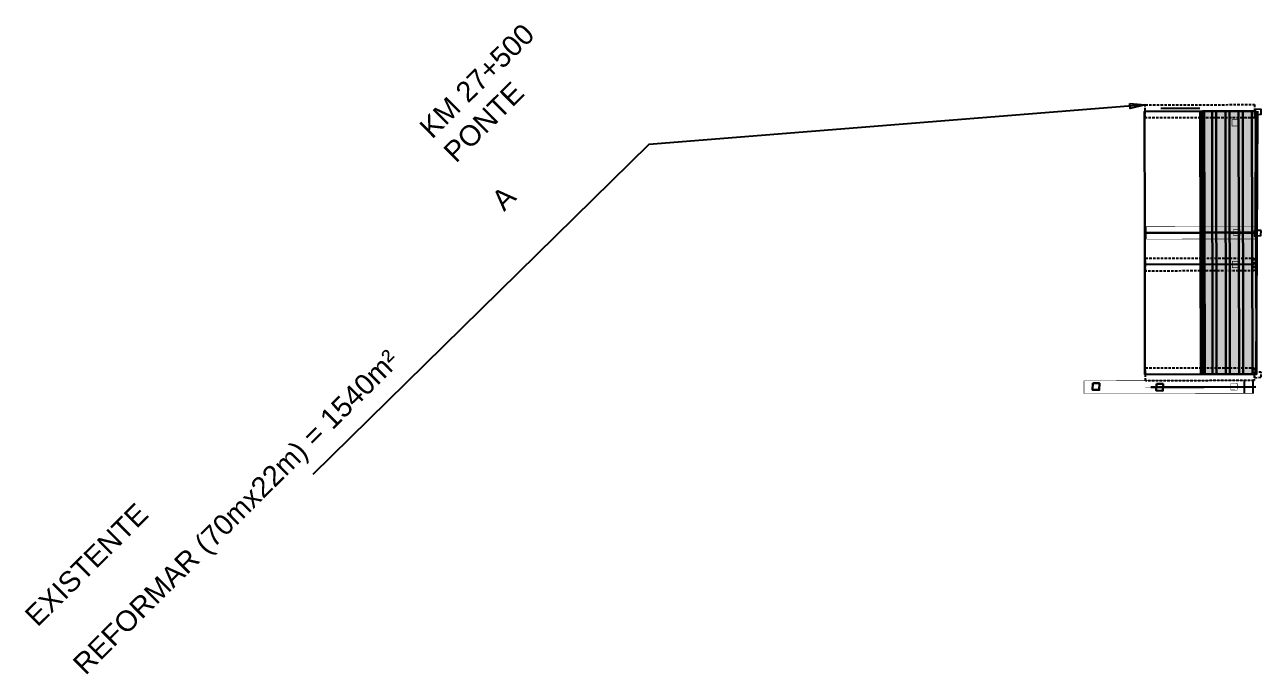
# Model space of a CAD drawing. Header units: metres. Extents: x 288915 to 323983, y 7382661 to 7464883.
# Drawn here: x 320358 to 320600.1, y 7414549 to 7414676.3 of the extents above; entities that cross this region are included whole.
import ezdxf

# ---------------------------------------------------------------- set-up
doc = ezdxf.new("R2010")
doc.units = ezdxf.units.M
doc.linetypes.add('CONTINUO', pattern=[0])
doc.linetypes.add('DASHED', pattern=[0.75, 0.5, -0.25])
doc.layers.get('0').update_dxf_attribs({"color": 255})
for name, color, linetype, lineweight in [('_LAJE A CONSTRUIR 1 FASE', 254, 'Continuous', 30), ('_PILARES RELOCADOS', 7, 'Continuous', 30), ('_VIGAS PROJETO 1 FASE', 2, 'Continuous', 30)]:
    doc.layers.add(name, color=color, linetype=linetype, lineweight=lineweight)
for name, color, linetype in [('_PILARES EXISTENTES', 255, 'DASHED'), ('_VIADUTO A CONSTRUIR', 130, 'Continuous'), ('U-HZ-TEXTO-OAE', 2, 'Continuous')]:
    doc.layers.add(name, color=color, linetype=linetype)
doc.styles.add('ARIAL', font='arial.ttf')
doc.styles.add('DIM', font='arial.ttf', dxfattribs={"width": 0.8})
doc.dimstyles.new('U-1_2000', dxfattribs={"dimscale": 2, "dimtxt": 1.5, "dimasz": 0.75, "dimexe": 0.75, "dimexo": 0.75, "dimgap": 0.25, "dimtad": 1, "dimzin": 4, "dimtxsty": 'DIM', "dimblk": 'ARCHTICK', "dimcen": 0.7, "dimdle": 0.75, "dimclrd": 256, "dimclre": 256, "dimclrt": 256, "dimaunit": 1, "dimadec": 3, "dimazin": 2, "dimtfac": 1, "dimtofl": 0, "dimtmove": 0, "dimatfit": 3, "dimldrblk": 'CLOSEDBLANK', "dimfxl": 0, "dimtolj": 1, "dimtzin": 0, "dimlwd": -1, "dimlwe": -1, "dimarcsym": 0})

# ---------------------------------------------------------------- blocks, each defined once
blk = doc.blocks.new('A$C1FD7586A')
at = {"layer": '_LAJE A CONSTRUIR 1 FASE'}
h = blk.add_hatch(color=254, dxfattribs=at)
h.dxf.hatch_style = 1
h.paths.add_polyline_path([(292.5555841891328, 500.7186201009899), (292.5133311220561, 524.4894893346354), (303.0133145344444, 524.5081532085314), (303.0555676014628, 500.7372839748859)])
h = blk.add_hatch(color=254, dxfattribs=at)
h.dxf.hatch_style = 1
h.paths.add_polyline_path([(292.6049130093888, 472.9670503968373), (292.5555841891328, 500.7186201009899), (303.0557969725924, 500.6082436181605), (303.1048964217189, 472.9857142707333)])
for points in [[(281.253036486276, 500.6980217490345), (281.2107834189665, 524.46889098268), (292.8990708573838, 524.4896670849994), (292.9413239244022, 500.7187978513539), (281.253036486276, 500.6980217490345)], [(292.5555841891328, 500.7186201009899), (292.5133311220561, 524.4894893346354), (303.0133145344444, 524.5081532085314), (303.0555676014628, 500.7372839748859), (292.5555841891328, 500.7186201009899)], [(292.5555841891328, 500.7186201009899), (292.5133311220561, 524.4894893346354), (303.0133145344444, 524.5081532085314), (303.0555676014628, 500.7372839748859), (292.5555841891328, 500.7186201009899)], [(281.2536600318854, 472.9452582653612), (281.253036486276, 500.6980217490345), (292.9415532955318, 500.5897574946284), (292.9906527446583, 472.9672281472012), (281.2536600318854, 472.9452582653612)], [(292.6049130093888, 472.9670503968373), (292.5555841891328, 500.7186201009899), (303.0557969725924, 500.6082436181605), (303.1048964217189, 472.9857142707333), (292.6049130093888, 472.9670503968373)], [(292.6049130093888, 472.9670503968373), (292.5555841891328, 500.7186201009899), (303.0557969725924, 500.6082436181605), (303.1048964217189, 472.9857142707333), (292.6049130093888, 472.9670503968373)]]:
    blk.add_lwpolyline(points, dxfattribs=at)
at = {"layer": '_PILARES EXISTENTES', "color": 20, "linetype": 'CONTINUO', "const_width": 0.1, "flags": 128}
for points in [[(281.3746820813394, 524.4696902232245), (302.6675880350522, 524.5075386743993)], [(281.3600640973309, 494.4470964791253), (302.6529700510437, 494.4849449303001)], [(281.3982806008426, 472.9471304444596), (302.6911865545553, 472.9849788956344)]]:
    blk.add_lwpolyline(points, dxfattribs=at)
for points in [[(298.3208695007488, 521.6156471939757), (298.3341197881964, 522.8508343361318), (299.6242104627891, 522.8430566657335), (299.6210781037225, 521.6233160458505)], [(298.3701983210049, 493.8640774898231), (298.3834486084525, 495.0992646319792), (299.6735392830451, 495.0914869615808), (299.6704069239786, 493.8717463416979)]]:
    blk.add_lwpolyline(points, close=True, dxfattribs=at)
at = {"layer": '_PILARES EXISTENTES', "color": 20, "linetype": 'DASHED'}
blk.add_lwpolyline([(281.3526859957492, 493.1844359692186), (281.3674421988544, 495.709756989032), (302.6661277897074, 495.7366522978991), (302.6398123123217, 493.2332375617698), (281.3526859957492, 493.1844359692186)], close=True, dxfattribs=at)
at = {"layer": '_PILARES EXISTENTES', "color": 20, "linetype": 'DASHED', "elevation": 731.9370247601422}
blk.add_lwpolyline([(281.3517565298243, 471.684380190447), (281.3665127329296, 474.2097012102604), (302.6651983237825, 474.2365965191275), (302.6388828463969, 471.7331817829981), (281.3517565298243, 471.684380190447)], close=True, dxfattribs=at)
at = {"layer": '_PILARES EXISTENTES', "color": 20, "linetype": 'CONTINUO', "const_width": 0.1, "elevation": 731.9370247601422, "flags": 128}
blk.add_lwpolyline([(281.3328191540204, 470.4436259642243), (302.6257251077332, 470.4814744153991)], dxfattribs=at)
at = {"layer": '_PILARES EXISTENTES', "color": 20, "linetype": 'DASHED'}
for points in [[(281.3368947536219, 523.1789646102116, 730.6576565270854), (281.3386940264609, 525.7749606436118, 730.6698281348307), (302.7201213065418, 525.7945784404874, 730.6895148369512), (302.6969443887356, 523.2087298762053, 730.647236895424)], [(304.0474535472458, 473.4052708204836, 732.5558704122102), (302.745588534337, 473.3527216175571, 732.1456403861092), (302.7398601946188, 472.2906914781779, 732.1290822268429), (304.0356672738562, 472.4139995668083, 732.5193665602178)]]:
    blk.add_polyline3d(points, close=True, dxfattribs=at)
at = {"layer": '_PILARES EXISTENTES', "color": 20, "linetype": 'CONTINUO'}
blk.add_polyline3d([(284.3844315916649, 525.1056901970878, 722.0830996549639), (292.0312444275478, 525.1270452756435, 0)], dxfattribs=at)
for points in [[(304.0238550277427, 524.9278305992484, 732.5558704122102), (302.7219900148339, 524.875281396322, 732.1456403861092), (302.7162616751157, 523.8132512569427, 732.1290822268429), (304.0120687543531, 523.9365593455732, 732.5193665602178)], [(303.9981247269898, 501.1568405246362, 732.5558704122102), (302.696259714081, 501.1042913217098, 732.1456403861092), (302.6905313743628, 500.0422611823305, 732.1290822268429), (303.9863384536002, 500.165569270961, 732.5193665602178)]]:
    blk.add_polyline3d(points, close=True, dxfattribs=at)
at = {"layer": '_PILARES RELOCADOS'}
for p, q in [((292.6134461436886, 524.560473904945), (292.4938558370923, 500.7893169922754)), ((303.0133145344444, 524.5081532085314), (302.893724227848, 500.7369962958619)), ((303.2772450294578, 524.5263240030035), (303.0179486130364, 472.9855597196147)), ((281.3600640973309, 494.4470964791253), (302.6739512130735, 494.5075193624943)), ((292.6049130093888, 472.9670503968373), (303.0179486130364, 472.9855597196147)), ((292.6049130093888, 472.9670503968373), (303.0179486130364, 472.9855597196147)), ((282.4252078855061, 470.44505979307, 731.9370247601422), (292.8382434891537, 470.4635691158473, 731.9370247601422)), ((292.5394515625667, 470.463545916602, 731.9370247601422), (302.9524871662143, 470.4820552393794, 731.9370247601422)), ((292.5394515625667, 470.463545916602, 731.9370247601422), (302.9524871662143, 470.4820552393794, 731.9370247601422))]:
    blk.add_line(p, q, dxfattribs=at)
at = {"layer": '_PILARES RELOCADOS', "linetype": 'CONTINUO', "const_width": 0.1, "flags": 128}
for points in [[(281.5934401725535, 499.4364873347804), (281.6081963756587, 501.9618083545938), (302.9068819665117, 501.9887036634609), (302.8805664891261, 499.4852889273316), (281.5934401725535, 499.4364873347804)], [(298.6109524978092, 500.1161288553849), (298.6242027852568, 501.351315997541), (299.9142934598494, 501.3435383271426), (299.9111611007829, 500.1237977072597)], [(298.0772926693899, 469.8763574613258), (298.0988625651808, 471.1600040467456), (299.3505300495308, 471.1397709045559), (299.3421543001896, 469.8616089737043)]]:
    blk.add_lwpolyline(points, close=True, dxfattribs=at)
blk.add_lwpolyline([(281.6008182741352, 500.6991478446871), (302.893724227848, 500.7369962958619)], dxfattribs=at)
at = {"layer": '_PILARES RELOCADOS', "linetype": 'CONTINUO', "const_width": 0.1, "elevation": 1454.042679365831, "flags": 128}
blk.add_lwpolyline([(269.3323305486701, 469.1832830235362), (269.3278807536699, 471.6866632355377), (302.5997368769604, 471.7330920388922), (302.5734213995747, 469.2296773027629)], close=True, dxfattribs=at)
at = {"layer": '_PILARES RELOCADOS', "linetype": 'CONTINUO'}
for points in [[(271.0393708252232, 471.2331768693402, 1454.020124415106), (271.0241064899601, 469.8998046815395, 1454.065234316555), (272.3345655003795, 469.8848026543856, 1454.065992729394), (272.3498298356426, 471.2181748421863, 1454.020124415106)], [(283.503557127784, 471.0954659702256, 1454.020124415106), (283.488292792521, 469.7620937824249, 1454.065234316555), (284.7987518029404, 469.747091755271, 1454.065992729394), (284.8140161382034, 471.0804639430717, 1454.020124415106)]]:
    blk.add_polyline3d(points, close=True, dxfattribs=at)
at = {"layer": '_VIADUTO A CONSTRUIR'}
for p, q in [((271.0393708252232, 471.2331768693402, 1454.020124415106), (271.0240803858615, 469.8998049814254, 1454.065234301408)), ((300.7870805801358, 469.3145239055157), (300.7870805801358, 471.737405625172)), ((302.4870805801474, 469.3145239055157), (302.4870805801474, 471.737405625172))]:
    blk.add_line(p, q, dxfattribs=at)
at = {"layer": '_VIGAS PROJETO 1 FASE'}
for p, q in [((292.0990721212002, 524.4882450755686), (292.1906540090567, 472.9658061377704)), ((292.0990721212002, 524.4882450755686), (292.1906540090567, 472.9658061377704)), ((292.8990708573838, 524.4896670849994), (292.9906527452404, 472.9672281472012)), ((292.8990708573838, 524.4896670849994), (292.9906527452404, 472.9672281472012)), ((294.4133281204267, 524.4928666064516), (294.5049100082833, 472.9704276686534)), ((295.2133268566104, 524.4942886158824), (295.304908744467, 472.9718496780843)), ((297.0133240130381, 524.4974881373346), (297.1049059008947, 472.9750491995364)), ((297.8133227492217, 524.4989101467654), (297.9049046370783, 472.9764712089673)), ((299.6133199056494, 524.5021096682176), (299.704901793506, 472.9796707304195)), ((300.413318641833, 524.5035316776484), (300.5049005296896, 472.9810927398503)), ((302.2133157982607, 524.5067311991006), (302.3048976861173, 472.9842922613025)), ((303.0133145344444, 524.5081532085314), (303.104896422301, 472.9857142707333))]:
    blk.add_line(p, q, dxfattribs=at)
blk = doc.blocks.new('_ArchTick')
at = {"color": 0, "linetype": 'ByBlock', "const_width": 0.15}
blk.add_lwpolyline([(-0.5, -0.5), (0.5, 0.5)], dxfattribs=at)

msp = doc.modelspace()

# ---------------------------------------------------------------- block references
msp.add_blockref('A$C1FD7586A', (320296.036578913, 7414134.844601518))

# ---------------------------------------------------------------- texts
at = {"layer": 'U-HZ-TEXTO-OAE', "color": 2, "linetype": 'Continuous', "lineweight": -3, "insert": (320370.7432951974, 7414547.851276116), "char_height": 3.999999999999997, "width": 150.2515116107321, "attachment_point": 7, "rotation": 44.835530322327116, "style": 'ARIAL'}
msp.add_mtext('\\pi122.19;{\\C256;KM 27+500\\P\\pi99.13;}PONTE{\\C256; EXISTENTE \\P\\pi57.965;}A REFORMAR (70mx22m) = 1540m²', dxfattribs=at)

# ---------------------------------------------------------------- leaders
at = {"layer": 'U-HZ-TEXTO-OAE', "color": 2, "linetype": 'Continuous', "lineweight": -3}
msp.add_leader([(320577.3752729395, 7414660.619562161), (320480.1994632704, 7414652.85357429), (320414.4181675281, 7414588.172122716)], dimstyle='U-1_2000', override={"dimscale": 1, "dimasz": 3}, dxfattribs=at)

doc.saveas('drawing.dxf')
